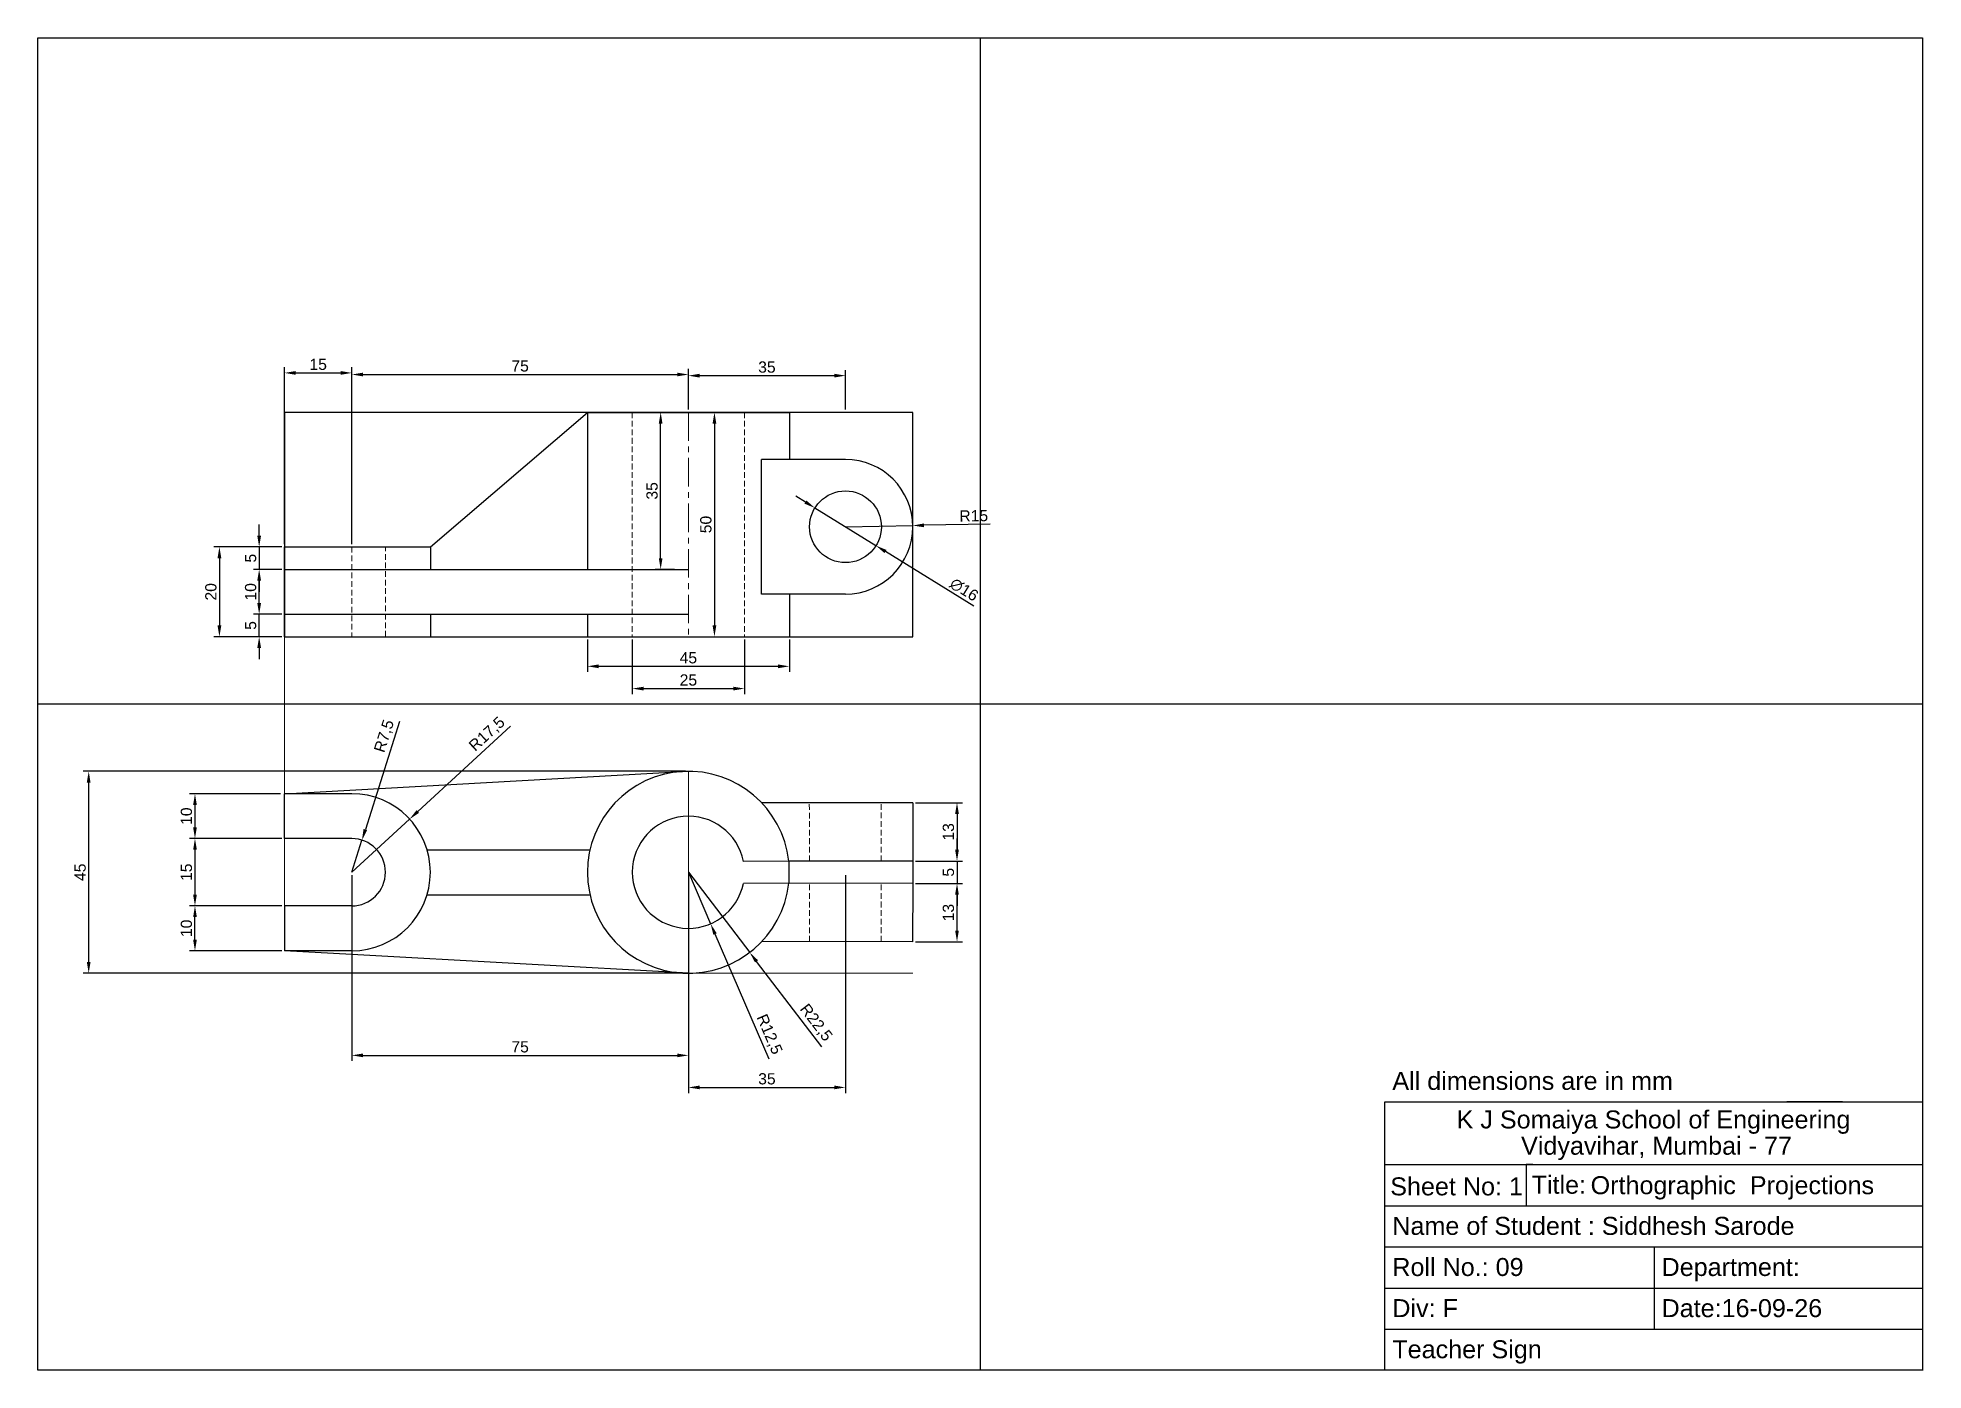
# Model space of a CAD drawing. Header units: millimetres. Extents: x -170581 to -170161, y 513016 to 513313.
import ezdxf

# ---------------------------------------------------------------- set-up
doc = ezdxf.new("R2010")
doc.units = ezdxf.units.MM
doc.header["$LTSCALE"] = 0.2
for name, pattern in [('CENTER', [50.8, 31.75, -6.35, 6.35, -6.35]), ('DASHED2', [9.525, 6.35, -3.175]), ('HIDDEN', [9.525, 6.35, -3.175])]:
    doc.linetypes.add(name, pattern=pattern)
doc.styles.get("Standard").update_dxf_attribs({"font": 'arial.ttf'})
doc.dimstyles.new('ISO-25', dxfattribs={"dimtxt": 2.5, "dimasz": 2.5, "dimexe": 1.25, "dimexo": 0.625, "dimtad": 1, "dimtxsty": 'Standard', "dimcen": 2.5, "dimadec": 0, "dimazin": 0, "dimtfac": 1, "dimtmove": 0, "dimatfit": 3, "dimfxl": 1, "dimarcsym": 0})

# ---------------------------------------------------------------- blocks, each defined once
blk = doc.blocks.new('*D1')
at = {"color": 0, "lineweight": -2, "transparency": 16777216}
for p, q in [((-170526.34, 513199.07), (-170541.47, 513199.07)), ((-170540.22, 513196.57), (-170540.22, 513181.57)), ((-170526.34, 513179.07), (-170541.47, 513179.07))]:
    blk.add_line(p, q, dxfattribs=at)
at = {"color": 0, "lineweight": 9, "transparency": 16777216}
for points in [[(-170540.64, 513196.57), (-170539.8, 513196.57), (-170540.22, 513199.07)], [(-170540.64, 513181.57), (-170539.8, 513181.57), (-170540.22, 513179.07)]]:
    blk.add_solid(points, dxfattribs=at)
at = {"layer": 'Defpoints', "color": 0, "lineweight": 9, "transparency": 16777216}
for p in [(-170525.71, 513199.07), (-170540.22, 513179.07), (-170525.71, 513179.07)]:
    blk.add_point(p, dxfattribs=at)
at = {"color": 0, "transparency": 16777216, "insert": (-170542.12, 513189.07), "char_height": 2.5, "attachment_point": 5, "rotation": 90}
blk.add_mtext('20', dxfattribs=at)
blk = doc.blocks.new('*D2')
at = {"color": 0, "lineweight": -2, "transparency": 16777216}
for p, q in [((-170531.36, 513201.57), (-170531.36, 513204.07)), ((-170526.34, 513199.07), (-170532.61, 513199.07)), ((-170531.36, 513199.07), (-170531.36, 513194.07)), ((-170526.34, 513194.07), (-170532.61, 513194.07)), ((-170531.36, 513191.57), (-170531.36, 513189.07))]:
    blk.add_line(p, q, dxfattribs=at)
at = {"color": 0, "lineweight": 9, "transparency": 16777216}
for points in [[(-170531.78, 513201.57), (-170530.94, 513201.57), (-170531.36, 513199.07)], [(-170531.78, 513191.57), (-170530.94, 513191.57), (-170531.36, 513194.07)]]:
    blk.add_solid(points, dxfattribs=at)
at = {"layer": 'Defpoints', "color": 0, "lineweight": 9, "transparency": 16777216}
for p in [(-170525.71, 513199.07), (-170531.36, 513194.07), (-170525.71, 513194.07)]:
    blk.add_point(p, dxfattribs=at)
at = {"color": 0, "transparency": 16777216, "insert": (-170533.26, 513196.57), "char_height": 2.5, "attachment_point": 5, "rotation": 90}
blk.add_mtext('5', dxfattribs=at)
blk = doc.blocks.new('*D3')
at = {"color": 0, "lineweight": -2, "transparency": 16777216}
for p, q in [((-170526.96, 513194.07), (-170532.61, 513194.07)), ((-170531.36, 513186.57), (-170531.36, 513191.57)), ((-170526.34, 513184.07), (-170532.61, 513184.07))]:
    blk.add_line(p, q, dxfattribs=at)
at = {"color": 0, "lineweight": 9, "transparency": 16777216}
for points in [[(-170531.78, 513191.57), (-170530.94, 513191.57), (-170531.36, 513194.07)], [(-170531.78, 513186.57), (-170530.94, 513186.57), (-170531.36, 513184.07)]]:
    blk.add_solid(points, dxfattribs=at)
at = {"layer": 'Defpoints', "color": 0, "lineweight": 9, "transparency": 16777216}
for p in [(-170531.36, 513194.07), (-170526.34, 513194.07), (-170525.71, 513184.07)]:
    blk.add_point(p, dxfattribs=at)
at = {"color": 0, "transparency": 16777216, "insert": (-170533.26, 513189.07), "char_height": 2.5, "attachment_point": 5, "rotation": 90}
blk.add_mtext('10', dxfattribs=at)
blk = doc.blocks.new('*D4')
at = {"color": 0, "lineweight": -2, "transparency": 16777216}
for p, q in [((-170531.36, 513186.57), (-170531.36, 513189.07)), ((-170526.34, 513184.07), (-170532.61, 513184.07)), ((-170531.36, 513179.07), (-170531.36, 513184.07)), ((-170526.34, 513179.07), (-170532.61, 513179.07)), ((-170531.36, 513176.57), (-170531.36, 513174.07))]:
    blk.add_line(p, q, dxfattribs=at)
at = {"color": 0, "lineweight": 9, "transparency": 16777216}
for points in [[(-170531.78, 513186.57), (-170530.94, 513186.57), (-170531.36, 513184.07)], [(-170531.78, 513176.57), (-170530.94, 513176.57), (-170531.36, 513179.07)]]:
    blk.add_solid(points, dxfattribs=at)
at = {"layer": 'Defpoints', "color": 0, "lineweight": 9, "transparency": 16777216}
for p in [(-170531.36, 513184.07), (-170525.71, 513184.07), (-170525.71, 513179.07)]:
    blk.add_point(p, dxfattribs=at)
at = {"color": 0, "transparency": 16777216, "insert": (-170533.26, 513181.57), "char_height": 2.5, "attachment_point": 5, "rotation": 90}
blk.add_mtext('5', dxfattribs=at)
blk = doc.blocks.new('*D5')
at = {"color": 0, "lineweight": -2, "transparency": 16777216}
for p, q in [((-170525.71, 513199.69), (-170525.71, 513239.11)), ((-170523.21, 513237.86), (-170513.21, 513237.86)), ((-170510.71, 513199.69), (-170510.71, 513239.11))]:
    blk.add_line(p, q, dxfattribs=at)
at = {"color": 0, "lineweight": 30, "transparency": 16777216}
for points in [[(-170523.21, 513238.28), (-170523.21, 513237.44), (-170525.71, 513237.86)], [(-170513.21, 513238.28), (-170513.21, 513237.44), (-170510.71, 513237.86)]]:
    blk.add_solid(points, dxfattribs=at)
at = {"layer": 'Defpoints', "color": 0, "lineweight": 30, "transparency": 16777216}
for p in [(-170510.71, 513237.86), (-170525.71, 513199.07), (-170510.71, 513199.07)]:
    blk.add_point(p, dxfattribs=at)
at = {"color": 0, "transparency": 16777216, "insert": (-170518.21, 513239.76), "char_height": 2.5, "attachment_point": 5}
blk.add_mtext('15', dxfattribs=at)
blk = doc.blocks.new('*D6')
at = {"color": 0, "lineweight": -2, "transparency": 16777216}
for p, q in [((-170510.71, 513229.69), (-170510.71, 513238.75)), ((-170508.21, 513237.5), (-170438.21, 513237.5)), ((-170435.71, 513229.69), (-170435.71, 513238.75))]:
    blk.add_line(p, q, dxfattribs=at)
at = {"color": 0, "lineweight": 30, "transparency": 16777216}
for points in [[(-170508.21, 513237.92), (-170508.21, 513237.09), (-170510.71, 513237.5)], [(-170438.21, 513237.92), (-170438.21, 513237.09), (-170435.71, 513237.5)]]:
    blk.add_solid(points, dxfattribs=at)
at = {"layer": 'Defpoints', "color": 0, "lineweight": 30, "transparency": 16777216}
for p in [(-170435.71, 513237.5), (-170510.71, 513229.07), (-170435.71, 513229.07)]:
    blk.add_point(p, dxfattribs=at)
at = {"color": 0, "transparency": 16777216, "insert": (-170473.21, 513239.4), "char_height": 2.5, "attachment_point": 5}
blk.add_mtext('75', dxfattribs=at)
blk = doc.blocks.new('*D7')
at = {"color": 0, "lineweight": -2, "transparency": 16777216}
for p, q in [((-170435.71, 513229.69), (-170435.71, 513238.5)), ((-170433.21, 513237.25), (-170403.21, 513237.25)), ((-170400.71, 513229.69), (-170400.71, 513238.5))]:
    blk.add_line(p, q, dxfattribs=at)
at = {"color": 0, "lineweight": 9, "transparency": 16777216}
for points in [[(-170433.21, 513237.67), (-170433.21, 513236.83), (-170435.71, 513237.25)], [(-170403.21, 513237.67), (-170403.21, 513236.83), (-170400.71, 513237.25)]]:
    blk.add_solid(points, dxfattribs=at)
at = {"layer": 'Defpoints', "color": 0, "lineweight": 9, "transparency": 16777216}
for p in [(-170400.71, 513237.25), (-170435.71, 513229.07), (-170400.71, 513229.07)]:
    blk.add_point(p, dxfattribs=at)
at = {"color": 0, "transparency": 16777216, "insert": (-170418.21, 513239.15), "char_height": 2.5, "attachment_point": 5}
blk.add_mtext('35', dxfattribs=at)
blk = doc.blocks.new('*D8')
at = {"color": 0, "lineweight": -2, "transparency": 16777216}
for p, q in [((-170409.65, 513209.09), (-170411.77, 513210.4)), ((-170407.52, 513207.77), (-170393.91, 513199.36)), ((-170372.09, 513185.88), (-170391.78, 513198.05))]:
    blk.add_line(p, q, dxfattribs=at)
at = {"color": 0, "lineweight": 9, "transparency": 16777216}
for points in [[(-170409.43, 513209.44), (-170409.87, 513208.73), (-170407.52, 513207.77)], [(-170391.56, 513198.4), (-170392, 513197.7), (-170393.91, 513199.36)]]:
    blk.add_solid(points, dxfattribs=at)
at = {"layer": 'Defpoints', "color": 0, "lineweight": 9, "transparency": 16777216}
for p in [(-170407.52, 513207.77), (-170393.91, 513199.36)]:
    blk.add_point(p, dxfattribs=at)
at = {"color": 0, "transparency": 16777216, "insert": (-170374.27, 513189.55), "char_height": 2.5, "attachment_point": 5, "rotation": 328.2899}
blk.add_mtext('∅16', dxfattribs=at)
blk = doc.blocks.new('*D9')
at = {"color": 0, "lineweight": -2, "transparency": 16777216}
for p, q in [((-170458.21, 513178.44), (-170458.21, 513171.22)), ((-170413.21, 513178.44), (-170413.21, 513171.22)), ((-170455.71, 513172.47), (-170415.71, 513172.47))]:
    blk.add_line(p, q, dxfattribs=at)
at = {"color": 0, "lineweight": 9, "transparency": 16777216}
for points in [[(-170455.71, 513172.88), (-170455.71, 513172.05), (-170458.21, 513172.47)], [(-170415.71, 513172.88), (-170415.71, 513172.05), (-170413.21, 513172.47)]]:
    blk.add_solid(points, dxfattribs=at)
at = {"layer": 'Defpoints', "color": 0, "lineweight": 9, "transparency": 16777216}
for p in [(-170458.21, 513179.07), (-170413.21, 513179.07), (-170413.21, 513172.47)]:
    blk.add_point(p, dxfattribs=at)
at = {"color": 0, "transparency": 16777216, "insert": (-170435.71, 513174.36), "char_height": 2.5, "attachment_point": 5}
blk.add_mtext('45', dxfattribs=at)
blk = doc.blocks.new('*D10')
at = {"color": 0, "lineweight": -2, "transparency": 16777216}
for p, q in [((-170448.21, 513178.44), (-170448.21, 513166.25)), ((-170423.21, 513178.44), (-170423.21, 513166.25)), ((-170445.71, 513167.5), (-170425.71, 513167.5))]:
    blk.add_line(p, q, dxfattribs=at)
at = {"color": 0, "lineweight": 9, "transparency": 16777216}
for points in [[(-170445.71, 513167.92), (-170445.71, 513167.09), (-170448.21, 513167.5)], [(-170425.71, 513167.92), (-170425.71, 513167.09), (-170423.21, 513167.5)]]:
    blk.add_solid(points, dxfattribs=at)
at = {"layer": 'Defpoints', "color": 0, "lineweight": 9, "transparency": 16777216}
for p in [(-170448.21, 513179.07), (-170423.21, 513179.07), (-170423.21, 513167.5)]:
    blk.add_point(p, dxfattribs=at)
at = {"color": 0, "transparency": 16777216, "insert": (-170435.71, 513169.41), "char_height": 2.5, "attachment_point": 5}
blk.add_mtext('25', dxfattribs=at)
blk = doc.blocks.new('*D12')
at = {"color": 0, "lineweight": -2, "transparency": 16777216}
for p, q in [((-170400.71, 513203.57), (-170385.72, 513203.84)), ((-170368.46, 513204.16), (-170383.22, 513203.89))]:
    blk.add_line(p, q, dxfattribs=at)
at = {"color": 0, "lineweight": 9, "transparency": 16777216}
blk.add_solid([(-170383.22, 513204.31), (-170383.21, 513203.47), (-170385.72, 513203.84)], dxfattribs=at)
at = {"layer": 'Defpoints', "color": 0, "lineweight": 9, "transparency": 16777216}
for p in [(-170400.71, 513203.57), (-170385.72, 513203.84)]:
    blk.add_point(p, dxfattribs=at)
at = {"color": 0, "lineweight": 9, "transparency": 16777216, "insert": (-170372.12, 513206), "char_height": 2.5, "attachment_point": 5, "rotation": 1.0513}
blk.add_mtext('R15', dxfattribs=at)
blk = doc.blocks.new('*D13')
at = {"color": 0, "lineweight": -2, "transparency": 16777216}
for p, q in [((-170526.34, 513119.07), (-170546.92, 513119.07)), ((-170545.67, 513111.57), (-170545.67, 513116.57)), ((-170526.34, 513109.07), (-170546.92, 513109.07))]:
    blk.add_line(p, q, dxfattribs=at)
at = {"color": 0, "lineweight": 9, "transparency": 16777216}
for points in [[(-170546.08, 513116.57), (-170545.25, 513116.57), (-170545.67, 513119.07)], [(-170546.08, 513111.57), (-170545.25, 513111.57), (-170545.67, 513109.07)]]:
    blk.add_solid(points, dxfattribs=at)
at = {"layer": 'Defpoints', "color": 0, "lineweight": 9, "transparency": 16777216}
for p in [(-170545.67, 513119.07), (-170525.71, 513119.07), (-170525.71, 513109.07)]:
    blk.add_point(p, dxfattribs=at)
at = {"color": 0, "lineweight": 9, "transparency": 16777216, "insert": (-170547.57, 513114.07), "char_height": 2.5, "attachment_point": 5, "rotation": 90}
blk.add_mtext('10', dxfattribs=at)
blk = doc.blocks.new('*D14')
at = {"color": 0, "lineweight": -2, "transparency": 16777216}
for p, q in [((-170526.34, 513134.07), (-170546.92, 513134.07)), ((-170545.67, 513131.57), (-170545.67, 513121.57)), ((-170526.34, 513119.07), (-170546.92, 513119.07))]:
    blk.add_line(p, q, dxfattribs=at)
at = {"color": 0, "lineweight": 9, "transparency": 16777216}
for points in [[(-170546.08, 513131.57), (-170545.25, 513131.57), (-170545.67, 513134.07)], [(-170546.08, 513121.57), (-170545.25, 513121.57), (-170545.67, 513119.07)]]:
    blk.add_solid(points, dxfattribs=at)
at = {"layer": 'Defpoints', "color": 0, "lineweight": 9, "transparency": 16777216}
for p in [(-170525.71, 513134.07), (-170545.67, 513119.07), (-170525.71, 513119.07)]:
    blk.add_point(p, dxfattribs=at)
at = {"color": 0, "lineweight": 9, "transparency": 16777216, "insert": (-170547.57, 513126.57), "char_height": 2.5, "attachment_point": 5, "rotation": 90}
blk.add_mtext('15', dxfattribs=at)
blk = doc.blocks.new('*D15')
at = {"color": 0, "lineweight": -2, "transparency": 16777216}
for p, q in [((-170526.61, 513144.07), (-170546.92, 513144.07)), ((-170545.67, 513141.57), (-170545.67, 513136.57)), ((-170526.61, 513134.07), (-170546.92, 513134.07))]:
    blk.add_line(p, q, dxfattribs=at)
at = {"color": 0, "lineweight": 9, "transparency": 16777216}
for points in [[(-170546.08, 513141.57), (-170545.25, 513141.57), (-170545.67, 513144.07)], [(-170546.08, 513136.57), (-170545.25, 513136.57), (-170545.67, 513134.07)]]:
    blk.add_solid(points, dxfattribs=at)
at = {"layer": 'Defpoints', "color": 0, "lineweight": 9, "transparency": 16777216}
for p in [(-170525.99, 513144.07), (-170545.67, 513134.07), (-170525.99, 513134.07)]:
    blk.add_point(p, dxfattribs=at)
at = {"color": 0, "lineweight": 9, "transparency": 16777216, "insert": (-170547.57, 513139.07), "char_height": 2.5, "attachment_point": 5, "rotation": 90}
blk.add_mtext('10', dxfattribs=at)
blk = doc.blocks.new('*D16')
at = {"color": 0, "linetype": 'Continuous', "lineweight": -2, "transparency": 16777216}
for p, q in [((-170436.34, 513149.07), (-170570.6, 513149.07)), ((-170569.35, 513106.57), (-170569.35, 513146.57)), ((-170436.34, 513104.07), (-170570.6, 513104.07))]:
    blk.add_line(p, q, dxfattribs=at)
at = {"color": 0, "linetype": 'Continuous', "lineweight": 9, "transparency": 16777216}
for points in [[(-170569.77, 513146.57), (-170568.94, 513146.57), (-170569.35, 513149.07)], [(-170569.77, 513106.57), (-170568.94, 513106.57), (-170569.35, 513104.07)]]:
    blk.add_solid(points, dxfattribs=at)
at = {"layer": 'Defpoints', "color": 0, "linetype": 'Continuous', "lineweight": 9, "transparency": 16777216}
for p in [(-170569.35, 513149.07), (-170435.71, 513149.07), (-170435.71, 513104.07)]:
    blk.add_point(p, dxfattribs=at)
at = {"color": 0, "linetype": 'Continuous', "lineweight": 9, "transparency": 16777216, "insert": (-170571.25, 513126.57), "char_height": 2.5, "attachment_point": 5, "rotation": 90}
blk.add_mtext('45', dxfattribs=at)
blk = doc.blocks.new('*D18')
at = {"color": 0, "linetype": 'Continuous', "lineweight": -2, "transparency": 16777216}
for p, q in [((-170385.1, 513142.07), (-170374.6, 513142.07)), ((-170375.85, 513139.57), (-170375.85, 513131.57)), ((-170385.09, 513129.07), (-170374.6, 513129.07))]:
    blk.add_line(p, q, dxfattribs=at)
at = {"color": 0, "linetype": 'Continuous', "lineweight": 9, "transparency": 16777216}
for points in [[(-170376.27, 513139.57), (-170375.44, 513139.57), (-170375.85, 513142.07)], [(-170376.27, 513131.57), (-170375.44, 513131.57), (-170375.85, 513129.07)]]:
    blk.add_solid(points, dxfattribs=at)
at = {"layer": 'Defpoints', "color": 0, "linetype": 'Continuous', "lineweight": 9, "transparency": 16777216}
for p in [(-170385.72, 513142.07), (-170385.71, 513129.07), (-170375.85, 513129.07)]:
    blk.add_point(p, dxfattribs=at)
at = {"color": 0, "linetype": 'Continuous', "lineweight": 9, "transparency": 16777216, "insert": (-170377.76, 513135.57), "char_height": 2.5, "attachment_point": 5, "rotation": 90}
blk.add_mtext('13', dxfattribs=at)
blk = doc.blocks.new('*D19')
at = {"color": 0, "linetype": 'Continuous', "lineweight": -2, "transparency": 16777216}
for p, q in [((-170385.09, 513124.07), (-170374.6, 513124.07)), ((-170375.85, 513113.57), (-170375.85, 513121.57)), ((-170385.11, 513111.07), (-170374.6, 513111.07))]:
    blk.add_line(p, q, dxfattribs=at)
at = {"color": 0, "linetype": 'Continuous', "lineweight": 9, "transparency": 16777216}
for points in [[(-170376.27, 513121.57), (-170375.44, 513121.57), (-170375.85, 513124.07)], [(-170376.27, 513113.57), (-170375.44, 513113.57), (-170375.85, 513111.07)]]:
    blk.add_solid(points, dxfattribs=at)
at = {"layer": 'Defpoints', "color": 0, "linetype": 'Continuous', "lineweight": 9, "transparency": 16777216}
for p in [(-170385.71, 513124.07), (-170375.85, 513124.07), (-170385.74, 513111.07)]:
    blk.add_point(p, dxfattribs=at)
at = {"color": 0, "linetype": 'Continuous', "lineweight": 9, "transparency": 16777216, "insert": (-170377.76, 513117.57), "char_height": 2.5, "attachment_point": 5, "rotation": 90}
blk.add_mtext('13', dxfattribs=at)
blk = doc.blocks.new('*D20')
at = {"color": 0, "linetype": 'Continuous', "lineweight": -2, "transparency": 16777216}
for p, q in [((-170375.85, 513131.57), (-170375.85, 513134.07)), ((-170385.09, 513129.07), (-170374.6, 513129.07)), ((-170375.85, 513129.07), (-170375.85, 513124.07)), ((-170385.1, 513124.07), (-170374.6, 513124.07)), ((-170375.85, 513121.57), (-170375.85, 513119.07))]:
    blk.add_line(p, q, dxfattribs=at)
at = {"color": 0, "linetype": 'Continuous', "lineweight": 9, "transparency": 16777216}
for points in [[(-170376.27, 513131.57), (-170375.44, 513131.57), (-170375.85, 513129.07)], [(-170376.27, 513121.57), (-170375.44, 513121.57), (-170375.85, 513124.07)]]:
    blk.add_solid(points, dxfattribs=at)
at = {"layer": 'Defpoints', "color": 0, "linetype": 'Continuous', "lineweight": 9, "transparency": 16777216}
for p in [(-170385.71, 513129.07), (-170385.72, 513124.07), (-170375.85, 513124.07)]:
    blk.add_point(p, dxfattribs=at)
at = {"color": 0, "linetype": 'Continuous', "lineweight": 9, "transparency": 16777216, "insert": (-170377.75, 513126.57), "char_height": 2.5, "attachment_point": 5, "rotation": 90}
blk.add_mtext('5', dxfattribs=at)
blk = doc.blocks.new('*D21')
at = {"color": 0, "linetype": 'Continuous', "lineweight": -2, "transparency": 16777216}
for p, q in [((-170435.71, 513126.57), (-170430.76, 513115.09)), ((-170417.73, 513084.89), (-170429.77, 513112.8))]:
    blk.add_line(p, q, dxfattribs=at)
at = {"color": 0, "linetype": 'Continuous', "lineweight": 9, "transparency": 16777216}
blk.add_solid([(-170429.39, 513112.96), (-170430.15, 513112.63), (-170430.76, 513115.09)], dxfattribs=at)
at = {"layer": 'Defpoints', "color": 0, "linetype": 'Continuous', "lineweight": 9, "transparency": 16777216}
for p in [(-170435.71, 513126.57), (-170430.76, 513115.09)]:
    blk.add_point(p, dxfattribs=at)
at = {"color": 0, "linetype": 'Continuous', "lineweight": 9, "transparency": 16777216, "insert": (-170417.79, 513090.4), "char_height": 2.5, "attachment_point": 5, "rotation": 293.3399}
blk.add_mtext('R12,5', dxfattribs=at)
blk = doc.blocks.new('*D22')
at = {"color": 0, "linetype": 'Continuous', "lineweight": -2, "transparency": 16777216}
for p, q in [((-170435.71, 513126.57), (-170422.05, 513108.69)), ((-170405.97, 513087.66), (-170420.53, 513106.71))]:
    blk.add_line(p, q, dxfattribs=at)
at = {"color": 0, "linetype": 'Continuous', "lineweight": 9, "transparency": 16777216}
blk.add_solid([(-170420.2, 513106.96), (-170420.86, 513106.46), (-170422.05, 513108.69)], dxfattribs=at)
at = {"layer": 'Defpoints', "color": 0, "linetype": 'Continuous', "lineweight": 9, "transparency": 16777216}
for p in [(-170435.71, 513126.57), (-170422.05, 513108.69)]:
    blk.add_point(p, dxfattribs=at)
at = {"color": 0, "linetype": 'Continuous', "lineweight": 9, "transparency": 16777216, "insert": (-170407.36, 513092.98), "char_height": 2.5, "attachment_point": 5, "rotation": 307.3961}
blk.add_mtext('R22,5', dxfattribs=at)
blk = doc.blocks.new('*D23')
at = {"color": 0, "linetype": 'Continuous', "lineweight": -2, "transparency": 16777216}
for p, q in [((-170500.09, 513160.15), (-170507.7, 513136.1)), ((-170510.71, 513126.57), (-170508.45, 513133.72))]:
    blk.add_line(p, q, dxfattribs=at)
at = {"color": 0, "linetype": 'Continuous', "lineweight": 9, "transparency": 16777216}
blk.add_solid([(-170508.1, 513136.23), (-170507.3, 513135.98), (-170508.45, 513133.72)], dxfattribs=at)
at = {"layer": 'Defpoints', "color": 0, "linetype": 'Continuous', "lineweight": 9, "transparency": 16777216}
for p in [(-170508.45, 513133.72), (-170510.71, 513126.57)]:
    blk.add_point(p, dxfattribs=at)
at = {"color": 0, "linetype": 'Continuous', "lineweight": 9, "transparency": 16777216, "insert": (-170503.36, 513156.88), "char_height": 2.5, "attachment_point": 5, "rotation": 72.4507}
blk.add_mtext('R7,5', dxfattribs=at)
blk = doc.blocks.new('*D24')
at = {"color": 0, "linetype": 'Continuous', "lineweight": -2, "transparency": 16777216}
for p, q in [((-170475.32, 513159.14), (-170496, 513140.11)), ((-170510.71, 513126.57), (-170497.84, 513138.42))]:
    blk.add_line(p, q, dxfattribs=at)
at = {"color": 0, "linetype": 'Continuous', "lineweight": 9, "transparency": 16777216}
blk.add_solid([(-170496.28, 513140.42), (-170495.72, 513139.81), (-170497.84, 513138.42)], dxfattribs=at)
at = {"layer": 'Defpoints', "color": 0, "linetype": 'Continuous', "lineweight": 9, "transparency": 16777216}
for p in [(-170497.84, 513138.42), (-170510.71, 513126.57)]:
    blk.add_point(p, dxfattribs=at)
at = {"color": 0, "linetype": 'Continuous', "lineweight": 9, "transparency": 16777216, "insert": (-170480.5, 513157.27), "char_height": 2.5, "attachment_point": 5, "rotation": 42.6229}
blk.add_mtext('R17,5', dxfattribs=at)
blk = doc.blocks.new('*D25')
at = {"color": 0, "linetype": 'Continuous', "lineweight": -2, "transparency": 16777216}
for p, q in [((-170435.09, 513229.07), (-170428.66, 513229.07)), ((-170429.91, 513226.57), (-170429.91, 513181.57)), ((-170435.09, 513179.07), (-170428.66, 513179.07))]:
    blk.add_line(p, q, dxfattribs=at)
at = {"color": 0, "linetype": 'Continuous', "lineweight": 9, "transparency": 16777216}
for points in [[(-170430.32, 513226.57), (-170429.49, 513226.57), (-170429.91, 513229.07)], [(-170430.32, 513181.57), (-170429.49, 513181.57), (-170429.91, 513179.07)]]:
    blk.add_solid(points, dxfattribs=at)
at = {"layer": 'Defpoints', "color": 0, "linetype": 'Continuous', "lineweight": 9, "transparency": 16777216}
for p in [(-170435.71, 513229.07), (-170435.71, 513179.07), (-170429.91, 513179.07)]:
    blk.add_point(p, dxfattribs=at)
at = {"color": 0, "linetype": 'Continuous', "lineweight": 9, "transparency": 16777216, "insert": (-170431.81, 513204.07), "char_height": 2.5, "attachment_point": 5, "rotation": 90}
blk.add_mtext('50', dxfattribs=at)
blk = doc.blocks.new('*D26')
at = {"color": 0, "linetype": 'Continuous', "lineweight": -2, "transparency": 16777216}
for p, q in [((-170438.82, 513229.07), (-170443.14, 513229.07)), ((-170441.89, 513196.57), (-170441.89, 513226.57)), ((-170438.82, 513194.07), (-170443.14, 513194.07))]:
    blk.add_line(p, q, dxfattribs=at)
at = {"color": 0, "linetype": 'Continuous', "lineweight": 9, "transparency": 16777216}
for points in [[(-170442.31, 513226.57), (-170441.48, 513226.57), (-170441.89, 513229.07)], [(-170442.31, 513196.57), (-170441.48, 513196.57), (-170441.89, 513194.07)]]:
    blk.add_solid(points, dxfattribs=at)
at = {"layer": 'Defpoints', "color": 0, "linetype": 'Continuous', "lineweight": 9, "transparency": 16777216}
for p in [(-170441.89, 513229.07), (-170438.2, 513229.07), (-170438.2, 513194.07)]:
    blk.add_point(p, dxfattribs=at)
at = {"color": 0, "linetype": 'Continuous', "lineweight": 9, "transparency": 16777216, "insert": (-170443.8, 513211.57), "char_height": 2.5, "attachment_point": 5, "rotation": 90}
blk.add_mtext('35', dxfattribs=at)
blk = doc.blocks.new('*D28')
at = {"color": 0, "linetype": 'Continuous', "lineweight": -2, "transparency": 16777216}
for p, q in [((-170510.71, 513125.94), (-170510.71, 513084.51)), ((-170435.71, 513125.94), (-170435.71, 513084.51)), ((-170508.21, 513085.76), (-170438.21, 513085.76))]:
    blk.add_line(p, q, dxfattribs=at)
at = {"color": 0, "linetype": 'Continuous', "lineweight": 9, "transparency": 16777216}
for points in [[(-170508.21, 513086.17), (-170508.21, 513085.34), (-170510.71, 513085.76)], [(-170438.21, 513086.17), (-170438.21, 513085.34), (-170435.71, 513085.76)]]:
    blk.add_solid(points, dxfattribs=at)
at = {"layer": 'Defpoints', "color": 0, "linetype": 'Continuous', "lineweight": 9, "transparency": 16777216}
for p in [(-170510.71, 513126.57), (-170435.71, 513126.57), (-170435.71, 513085.76)]:
    blk.add_point(p, dxfattribs=at)
at = {"color": 0, "linetype": 'Continuous', "lineweight": 9, "transparency": 16777216, "insert": (-170473.21, 513087.65), "char_height": 2.5, "attachment_point": 5}
blk.add_mtext('75', dxfattribs=at)
blk = doc.blocks.new('*D29')
at = {"color": 0, "linetype": 'Continuous', "lineweight": -2, "transparency": 16777216}
for p, q in [((-170435.71, 513125.94), (-170435.71, 513077.36)), ((-170400.71, 513125.94), (-170400.71, 513077.36)), ((-170433.21, 513078.61), (-170403.21, 513078.61))]:
    blk.add_line(p, q, dxfattribs=at)
at = {"color": 0, "linetype": 'Continuous', "lineweight": 9, "transparency": 16777216}
for points in [[(-170433.21, 513079.03), (-170433.21, 513078.2), (-170435.71, 513078.61)], [(-170403.21, 513079.03), (-170403.21, 513078.2), (-170400.71, 513078.61)]]:
    blk.add_solid(points, dxfattribs=at)
at = {"layer": 'Defpoints', "color": 0, "linetype": 'Continuous', "lineweight": 9, "transparency": 16777216}
for p in [(-170435.71, 513126.57), (-170400.71, 513126.57), (-170400.71, 513078.61)]:
    blk.add_point(p, dxfattribs=at)
at = {"color": 0, "linetype": 'Continuous', "lineweight": 9, "transparency": 16777216, "insert": (-170418.21, 513080.52), "char_height": 2.5, "attachment_point": 5}
blk.add_mtext('35', dxfattribs=at)

msp = doc.modelspace()

# ---------------------------------------------------------------- linework, layer by layer
for p, q in [((-170370.714, 513312.57), (-170370.714, 513015.57)), ((-170525.714, 513179.07), (-170525.714, 513199.07)), ((-170525.714, 513179.07), (-170510.714, 513179.07)), ((-170510.714, 513179.07), (-170503.214, 513179.07)), ((-170503.214, 513179.07), (-170428.214, 513179.07)), ((-170580.714, 513164.07), (-170385.714, 513164.07)), ((-170385.714, 513164.07), (-170355.714, 513164.07)), ((-170355.714, 513164.07), (-170160.714, 513164.07)), ((-170280.517, 513075.393), (-170160.517, 513075.393)), ((-170280.517, 513015.57), (-170280.517, 513075.393)), ((-170178.546, 513075.393), (-170190.927, 513075.393)), ((-170280.517, 513061.403), (-170160.517, 513061.403)), ((-170280.517, 513061.403), (-170230.517, 513061.403)), ((-170280.517, 513061.403), (-170245.517, 513061.403)), ((-170250.517, 513061.403), (-170247.517, 513061.403)), ((-170247.517, 513061.403), (-170249.017, 513061.403)), ((-170249.017, 513061.403), (-170249.017, 513052.236)), ((-170220.517, 513061.403), (-170220.517, 513061.403)), ((-170280.517, 513052.236), (-170160.517, 513052.236)), ((-170280.517, 513052.236), (-170230.517, 513052.236)), ((-170280.517, 513043.07), (-170160.517, 513043.07)), ((-170220.517, 513043.07), (-170220.517, 513024.736)), ((-170280.517, 513033.903), (-170160.517, 513033.903)), ((-170280.517, 513024.736), (-170160.517, 513024.736)), ((-170160.517, 513015.57), (-170280.517, 513015.57))]:
    msp.add_line(p, q)
at = {"linetype": 'Continuous', "lineweight": 30}
for p, q in [((-170493.214, 513199.07), (-170458.214, 513229.07)), ((-170413.214, 513226.57), (-170413.214, 513218.57)), ((-170525.714, 513199.07), (-170493.214, 513199.07)), ((-170493.214, 513199.07), (-170493.214, 513194.07)), ((-170525.714, 513194.07), (-170493.214, 513194.07)), ((-170458.214, 513194.07), (-170438.199, 513194.07)), ((-170438.199, 513194.07), (-170438.199, 513194.07)), ((-170438.199, 513194.07), (-170435.714, 513194.07)), ((-170435.714, 513194.07), (-170435.714, 513194.07)), ((-170413.214, 513188.57), (-170413.214, 513179.07)), ((-170493.214, 513184.07), (-170493.214, 513179.07)), ((-170438.199, 513184.07), (-170438.199, 513184.07)), ((-170438.199, 513184.07), (-170438.199, 513184.07)), ((-170438.199, 513184.07), (-170435.714, 513184.07)), ((-170435.714, 513184.07), (-170435.714, 513184.07)), ((-170525.714, 513179.07), (-170493.214, 513179.07)), ((-170525.714, 513144.085), (-170435.714, 513149.07)), ((-170510.714, 513144.07), (-170525.714, 513144.07)), ((-170525.714, 513134.07), (-170525.714, 513144.07)), ((-170385.722, 513142.07), (-170419.385, 513142.049)), ((-170385.722, 513142.07), (-170385.722, 513129.07)), ((-170510.714, 513134.07), (-170525.714, 513134.07)), ((-170493.943, 513131.57), (-170457.651, 513131.57)), ((-170413.351, 513129.053), (-170423.444, 513128.959)), ((-170413.351, 513129.053), (-170413.361, 513124.124)), ((-170385.714, 513129.07), (-170413.351, 513129.053)), ((-170385.722, 513129.07), (-170385.714, 513124.07)), ((-170413.347, 513124.124), (-170423.464, 513124.08)), ((-170385.714, 513124.07), (-170413.347, 513124.124)), ((-170385.714, 513124.07), (-170385.74, 513111.07)), ((-170525.714, 513119.07), (-170525.714, 513109.07)), ((-170493.943, 513121.57), (-170457.651, 513121.57)), ((-170385.74, 513111.07), (-170419.341, 513111.136)), ((-170510.714, 513108.207), (-170525.714, 513109.054)), ((-170435.714, 513104.07), (-170510.714, 513108.207))]:
    msp.add_line(p, q, dxfattribs=at)
at = {"lineweight": 30}
for p, q in [((-170458.214, 513229.07), (-170458.214, 513194.07)), ((-170458.214, 513229.07), (-170413.214, 513229.07)), ((-170413.214, 513229.07), (-170413.214, 513226.57)), ((-170413.214, 513218.57), (-170419.385, 513218.57)), ((-170419.385, 513188.57), (-170419.385, 513218.57)), ((-170400.714, 513218.57), (-170413.214, 513218.57)), ((-170525.714, 513199.07), (-170525.714, 513194.07)), ((-170525.714, 513194.07), (-170510.714, 513194.07)), ((-170525.714, 513194.07), (-170525.714, 513184.07)), ((-170510.714, 513194.07), (-170503.214, 513194.07)), ((-170503.214, 513194.07), (-170458.214, 513194.07)), ((-170413.214, 513188.57), (-170419.385, 513188.57)), ((-170400.714, 513188.57), (-170413.214, 513188.57)), ((-170525.714, 513184.07), (-170510.714, 513184.07)), ((-170525.714, 513184.07), (-170525.714, 513179.07)), ((-170510.714, 513184.07), (-170503.214, 513184.07)), ((-170503.214, 513184.07), (-170438.199, 513184.07)), ((-170458.214, 513184.07), (-170458.214, 513179.07)), ((-170525.714, 513179.07), (-170503.214, 513179.07)), ((-170458.214, 513179.07), (-170413.214, 513179.07)), ((-170510.714, 513119.07), (-170525.714, 513119.07)), ((-170510.714, 513109.07), (-170525.714, 513109.07))]:
    msp.add_line(p, q, dxfattribs=at)
at = {"linetype": 'HIDDEN', "lineweight": 9}
for p, q in [((-170448.214, 513229.07), (-170448.214, 513179.07)), ((-170423.214, 513229.07), (-170423.214, 513179.07))]:
    msp.add_line(p, q, dxfattribs=at)
at = {"linetype": 'CENTER', "lineweight": 9}
msp.add_line((-170435.714, 513229.07), (-170435.714, 513179.07), dxfattribs=at)
at = {"linetype": 'CENTER'}
msp.add_line((-170385.714, 513194.07), (-170385.714, 513229.07), dxfattribs=at)
at = {"linetype": 'DASHED2', "lineweight": 9}
for p, q in [((-170510.714, 513199.07), (-170510.714, 513179.07)), ((-170503.214, 513179.07), (-170503.214, 513199.07)), ((-170408.752, 513129.055), (-170408.76, 513142.055)), ((-170392.752, 513129.065), (-170392.76, 513142.065)), ((-170408.741, 513111.115), (-170408.749, 513124.115)), ((-170392.741, 513111.125), (-170392.749, 513124.083))]:
    msp.add_line(p, q, dxfattribs=at)
at = {"linetype": 'Continuous', "lineweight": 9}
for p, q in [((-170435.714, 513194.07), (-170435.714, 513194.07)), ((-170525.714, 513179.07), (-170525.714, 513109.054)), ((-170435.714, 513149.07), (-170435.714, 513104.07)), ((-170510.714, 513108.207), (-170510.714, 513104.07)), ((-170525.988, 513104.07), (-170435.714, 513104.07)), ((-170435.714, 513104.07), (-170385.714, 513104.07))]:
    msp.add_line(p, q, dxfattribs=at)
for points in [[(-170580.714, 513312.57), (-170160.714, 513312.57), (-170160.714, 513015.57), (-170580.714, 513015.57)], [(-170525.714, 513179.07), (-170385.714, 513179.07), (-170385.714, 513229.07), (-170525.714, 513229.07)]]:
    msp.add_lwpolyline(points, close=True)
at = {"lineweight": 30}
msp.add_circle((-170400.714, 513203.57), 8, dxfattribs=at)
msp.add_arc((-170400.714, 513203.57), 15, 270, 90, dxfattribs=at)
at = {"linetype": 'Continuous', "lineweight": 30}
for centre, radius, start, end in [((-170435.714, 513126.57), 22.5, 6.33582, 353.76127), ((-170510.714, 513126.57), 17.5, 270, 90), ((-170435.714, 513126.57), 12.5, 11.02171, 348.514), ((-170510.714, 513126.57), 7.5, 270, 90)]:
    msp.add_arc(centre, radius, start, end, dxfattribs=at)

# ---------------------------------------------------------------- texts
for s, height, p in [('All dimensions are in mm', 4.00791, (-170278.839, 513078.075)), ('K J Somaiya School of Engineering ', 4.00791, (-170264.511, 513069.467)), ('Vidyavihar, Mumbai - 77', 4.00791, (-170250.149, 513063.615)), ('Sheet No: 1 ', 4.00791, (-170279.303, 513054.557)), ('Title:', 4.0079, (-170247.803, 513054.919)), ('Name of Student : Siddhesh Sarode', 4.00791, (-170278.839, 513045.752)), ('Roll No.: 09', 4.00791, (-170278.839, 513036.585)), ('Department: ', 4.00791, (-170218.839, 513036.585)), ('Div: F', 4.0079, (-170278.839, 513027.419)), ('Date:16-09-26', 4.00791, (-170218.839, 513027.419)), ('Teacher Sign ', 4.00791, (-170278.839, 513018.252))]:
    msp.add_text(s, height=height).set_placement(p)
at = {"insert": (-170234.653, 513058.831), "char_height": 4.0079, "attachment_point": 1}
msp.add_mtext_dynamic_manual_height_columns('Orthographic  Projections', width=73.12466, gutter_width=12.5, heights=[0], dxfattribs=at)

# ---------------------------------------------------------------- dimensions: what is measured, and where the dimension line sits
for base, p1, p2, picture, middle in [((-170510.714, 513237.861), (-170525.714, 513199.07), (-170510.714, 513199.07), '*D5', (-170518.214, 513239.762)), ((-170435.714, 513237.503), (-170510.714, 513229.07), (-170435.714, 513229.07), '*D6', (-170473.214, 513239.4)), ((-170400.714, 513237.25), (-170435.714, 513229.07), (-170400.714, 513229.07), '*D7', (-170418.214, 513239.153)), ((-170413.214, 513172.465), (-170458.214, 513179.07), (-170413.214, 513179.07), '*D9', (-170435.714, 513174.361)), ((-170423.214, 513167.504), (-170448.214, 513179.07), (-170423.214, 513179.07), '*D10', (-170435.714, 513169.406))]:
    dim = msp.add_linear_dim(base=base, p1=p1, p2=p2, dimstyle='ISO-25')
    dim.commit()
    dim.dimension.update_dxf_attribs({"geometry": picture, "text_midpoint": middle})
at = {"linetype": 'Continuous', "lineweight": 9}
for base, p1, p2, picture, middle in [((-170441.893, 513229.07), (-170438.199, 513194.07), (-170438.199, 513229.07), '*D26', (-170443.795, 513211.57)), ((-170429.906, 513179.07), (-170435.714, 513229.07), (-170435.714, 513179.07), '*D25', (-170431.808, 513204.07)), ((-170569.352, 513149.07), (-170435.714, 513104.07), (-170435.714, 513149.07), '*D16', (-170571.249, 513126.57)), ((-170375.855, 513129.07), (-170385.722, 513142.07), (-170385.714, 513129.07), '*D18', (-170377.757, 513135.57)), ((-170375.854, 513124.07), (-170385.714, 513129.07), (-170385.724, 513124.07), '*D20', (-170377.75, 513126.57)), ((-170375.854, 513124.07), (-170385.74, 513111.07), (-170385.714, 513124.07), '*D19', (-170377.756, 513117.57))]:
    dim = msp.add_linear_dim(base=base, p1=p1, p2=p2, angle=90, dimstyle='ISO-25', dxfattribs=at)
    dim.commit()
    dim.dimension.update_dxf_attribs({"geometry": picture, "text_midpoint": middle})
dim = msp.add_diameter_dim_2p(p1=(-170407.52, 513207.774), p2=(-170393.908, 513199.365), dimstyle='ISO-25')
dim.commit()
dim.dimension.update_dxf_attribs({"geometry": '*D8', "text_midpoint": (-170375.301, 513187.868), "dimtype": 163})
at = {"lineweight": 9}
dim = msp.add_radius_dim(center=(-170400.714, 513203.57), mpoint=(-170385.716, 513203.845), dimstyle='ISO-25', dxfattribs=at)
dim.commit()
dim.dimension.update_dxf_attribs({"geometry": '*D12', "text_midpoint": (-170372.08, 513204.095), "dimtype": 164})
for base, p1, p2, picture, middle in [((-170531.362, 513194.07), (-170525.714, 513199.07), (-170525.714, 513194.07), '*D2', (-170533.258, 513196.57)), ((-170540.218, 513179.07), (-170525.714, 513199.07), (-170525.714, 513179.07), '*D1', (-170542.12, 513189.07)), ((-170531.362, 513194.07), (-170525.714, 513184.07), (-170526.339, 513194.07), '*D3', (-170533.263, 513189.07)), ((-170531.362, 513184.07), (-170525.714, 513179.07), (-170525.714, 513184.07), '*D4', (-170533.258, 513181.57))]:
    dim = msp.add_linear_dim(base=base, p1=p1, p2=p2, angle=90, dimstyle='ISO-25')
    dim.commit()
    dim.dimension.update_dxf_attribs({"geometry": picture, "text_midpoint": middle})
at = {"linetype": 'Continuous', "lineweight": 9}
for center, mpoint, picture, middle in [((-170510.714, 513126.57), (-170497.837, 513138.42), '*D24', (-170479.059, 513155.701)), ((-170510.714, 513126.57), (-170508.452, 513133.72), '*D23', (-170501.332, 513156.236)), ((-170435.714, 513126.57), (-170430.761, 513115.092), '*D21', (-170419.742, 513089.553)), ((-170435.714, 513126.57), (-170422.049, 513108.694), '*D22', (-170409.05, 513091.69))]:
    dim = msp.add_radius_dim(center=center, mpoint=mpoint, dimstyle='ISO-25', dxfattribs=at)
    dim.commit()
    dim.dimension.update_dxf_attribs({"geometry": picture, "text_midpoint": middle, "dimtype": 164})
at = {"lineweight": 9}
for base, p1, p2, picture, middle in [((-170545.668, 513134.07), (-170525.988, 513144.07), (-170525.988, 513134.07), '*D15', (-170547.569, 513139.07)), ((-170545.668, 513119.07), (-170525.714, 513134.07), (-170525.714, 513119.07), '*D14', (-170547.569, 513126.57)), ((-170545.668, 513119.07), (-170525.714, 513109.07), (-170525.714, 513119.07), '*D13', (-170547.569, 513114.07))]:
    dim = msp.add_linear_dim(base=base, p1=p1, p2=p2, angle=90, dimstyle='ISO-25', dxfattribs=at)
    dim.commit()
    dim.dimension.update_dxf_attribs({"geometry": picture, "text_midpoint": middle})
at = {"linetype": 'Continuous', "lineweight": 9}
for base, p1, p2, picture, middle in [((-170435.714, 513085.757), (-170510.714, 513126.57), (-170435.714, 513126.57), '*D28', (-170473.214, 513087.653)), ((-170400.714, 513078.613), (-170435.714, 513126.57), (-170400.714, 513126.57), '*D29', (-170418.214, 513080.516))]:
    dim = msp.add_linear_dim(base=base, p1=p1, p2=p2, dimstyle='ISO-25', dxfattribs=at)
    dim.commit()
    dim.dimension.update_dxf_attribs({"geometry": picture, "text_midpoint": middle})

doc.saveas('drawing.dxf')
